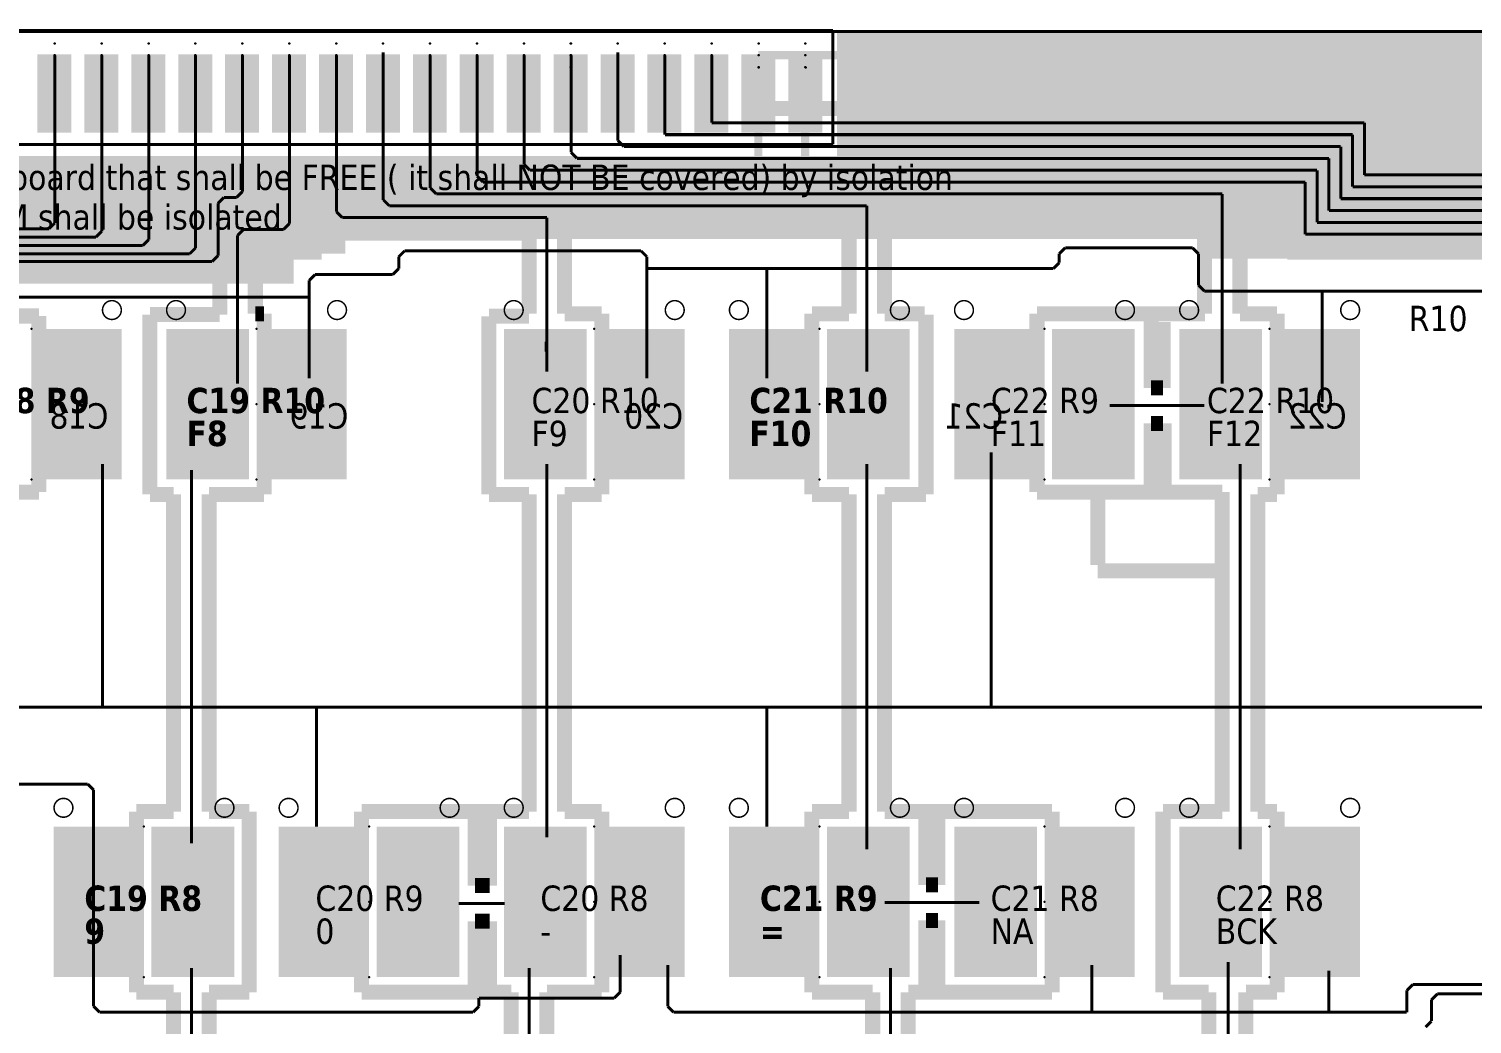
# Model space of a CAD drawing. Header units: millimetres. Extents: x -639 to -183, y -69 to 102.
# Drawn here: x -457.7 to -335.9, y 18.2 to 102.2 of the extents above; entities that cross this region are included whole.
import ezdxf

# ---------------------------------------------------------------- set-up
doc = ezdxf.new("R2010")
doc.units = ezdxf.units.MM
for name, color, linetype in [('Extended M - PCB border', 7, 'CONTINUOUS'), ('FSSK - PCB bottom routes', 7, 'CONTINUOUS'), ('FSSK - PCB key references', 7, 'CONTINUOUS'), ('FSSK - PCB top ground', 7, 'CONTINUOUS'), ('FSSK - PCB top routes', 7, 'CONTINUOUS'), ('FSSK bottom columns References', 7, 'CONTINUOUS'), ('PADs instructions', 7, 'CONTINUOUS'), ('PADs top', 7, 'CONTINUOUS')]:
    doc.layers.add(name, color=color, linetype=linetype)
doc.styles.add('Tahoma', font='txt')
doc.styles.add('Tahoma_Bold', font='txt')

msp = doc.modelspace()

# ---------------------------------------------------------------- linework, layer by layer
at = {"layer": 'Extended M - PCB border', "const_width": 0.254}
msp.add_lwpolyline([(-513, 102), (-304, 102)], dxfattribs=at)
at = {"layer": 'FSSK - PCB bottom routes', "color": 5}
for points, const_width in [([(-455.5199, 85.85), (-455.5199, 100)], 0.254), ([(-451.5599, 85.15), (-451.5599, 100)], 0.254), ([(-447.5999, 84.45), (-447.5999, 100)], 0.254), ([(-443.6399, 83.75), (-443.6399, 100)], 0.254), ([(-439.6799, 88.5), (-439.6799, 100)], 0.254), ([(-435.7199, 85.8), (-435.7199, 100)], 0.254), ([(-431.7599, 86.8), (-431.7599, 100)], 0.254), ([(-427.7999, 87.8), (-427.7999, 100.25)], 0.254), ([(-423.8399, 88.8), (-423.8399, 100)], 0.254), ([(-419.8799, 89.8), (-419.8799, 100)], 0.254), ([(-415.9199, 90.8), (-415.9199, 100)], 0.254), ([(-411.9599, 91.8), (-411.9599, 100)], 0.254), ([(-407.9999, 92.8), (-407.9999, 100.25)], 0.254), ([(-404.0399, 93.3), (-404.0399, 100)], 0.254), ([(-400.0799, 94.3), (-400.0799, 100)], 0.254), ([(-396.1199, 100.000522), (-392.1599, 100.000522)], 0.7), ([(-396.1199, 95.5), (-396.1199, 100.000522)], 0.7), ([(-392.1599, 95.4), (-392.1599, 100.000522)], 0.7), ([(-396.1199, 95.5), (-343.5, 95.5)], 1.27), ([(-343.5, 91.1), (-343.5, 95.5)], 1.27), ([(-400.0799, 94.3), (-345, 94.3)], 0.254), ([(-345, 89.9), (-345, 94.3)], 0.254), ([(-407.9999, 92.8), (-407.4999, 92.3)], 0.254), ([(-404.0399, 93.3), (-346, 93.3)], 0.254), ([(-346, 88.9), (-346, 93.3)], 0.254), ([(-411.9599, 91.8), (-411.4599, 91.3)], 0.254), ([(-411.4599, 91.3), (-348, 91.3)], 0.254), ([(-407.4999, 92.3), (-347, 92.3)], 0.254), ([(-348, 86.9), (-348, 91.3)], 0.254), ([(-347, 87.9), (-347, 92.3)], 0.254), ([(-343.5, 91.1), (-264.7, 91.1)], 1.27), ([(-415.9199, 90.8), (-415.4199, 90.3)], 0.254), ([(-415.4199, 90.3), (-349, 90.3)], 0.254), ([(-349, 85.9), (-349, 90.3)], 0.254), ([(-423.8399, 88.8), (-423.3399, 88.3)], 0.254), ([(-419.8799, 89.8), (-419.3799, 89.3)], 0.254), ([(-419.3799, 89.3), (-350, 89.3)], 0.254), ([(-350, 84.9), (-350, 89.3)], 0.254), ([(-346, 88.9), (-267.7, 88.9)], 0.254), ([(-345, 89.9), (-266.2, 89.9)], 0.254), ([(-441.75, 87.5), (-441.25, 88)], 0.254), ([(-441.25, 88), (-440.1799, 88)], 0.254), ([(-440.1799, 88), (-439.6799, 88.5)], 0.254), ([(-427.7999, 87.8), (-427.2999, 87.3)], 0.254), ([(-423.3399, 88.3), (-357, 88.3)], 0.254), ([(-357, 72.3), (-357, 88.3)], 0.254), ([(-355.5, 78.184621), (-355.5, 88)], 1.27), ([(-355.5, 88), (-351.5, 88)], 1.27), ([(-351.5, 83.4), (-351.5, 88)], 1.27), ([(-347, 87.9), (-269.2, 87.9)], 0.254), ([(-441.75, 83.1), (-441.75, 87.5)], 0.254), ([(-431.7599, 86.8), (-431.2599, 86.3)], 0.254), ([(-427.2999, 87.3), (-387, 87.3)], 0.254), ([(-387, 73.3), (-387, 87.3)], 0.254), ([(-385.5, 78.184621), (-385.5, 86.8)], 1.27), ([(-385.5, 86.8), (-358.5, 86.8)], 1.27), ([(-358.5, 78.184621), (-358.5, 86.8)], 1.27), ([(-348, 86.9), (-270.7, 86.9)], 0.254), ([(-504.85, 85.35), (-456.0199, 85.35)], 0.254), ([(-456.0199, 85.35), (-455.5199, 85.85)], 0.254), ([(-452.0599, 84.65), (-451.5599, 85.15)], 0.254), ([(-440.1, 84.8), (-439.6, 85.3)], 0.254), ([(-439.6, 85.3), (-436.2199, 85.3)], 0.254), ([(-436.2199, 85.3), (-435.7199, 85.8)], 0.254), ([(-433, 83.4), (-433, 85)], 1.27), ([(-433, 85), (-415.5, 85)], 1.27), ([(-431.2599, 86.3), (-414, 86.3)], 0.254), ([(-415.5, 78.184621), (-415.5, 85)], 1.27), ([(-414, 73.3), (-414, 86.3)], 0.254), ([(-412.5, 78.184621), (-412.5, 85.8)], 1.27), ([(-412.5, 85.8), (-388.5, 85.8)], 1.27), ([(-388.5, 78.184621), (-388.5, 85.8)], 1.27), ([(-349, 85.9), (-290.5, 85.9)], 0.254), ([(-504.15, 84.65), (-452.0599, 84.65)], 0.254), ([(-503.45, 83.95), (-448.0999, 83.95)], 0.254), ([(-448.0999, 83.95), (-447.5999, 84.45)], 0.254), ([(-440.1, 72.3), (-440.1, 84.8)], 0.254), ([(-350, 84.9), (-320.5, 84.9)], 0.254), ([(-499, 83.25), (-444.1399, 83.25)], 0.254), ([(-444.1399, 83.25), (-443.6399, 83.75)], 0.254), ([(-442.25, 82.6), (-441.75, 83.1)], 0.254), ([(-438.6, 78.184621), (-438.6, 83.4)], 1.27), ([(-438.6, 83.4), (-433, 83.4)], 1.27), ([(-351.5, 83.4), (-322, 83.4)], 1.27), ([(-472.5, 82.6), (-442.25, 82.6)], 0.254), ([(-471, 81.4), (-441.6, 81.4)], 1.27), ([(-441.6, 78.12), (-441.6, 81.4)], 1.27), ([(-471, 78), (-456.865, 78)], 1.27), ([(-456.865, 63.144621), (-456.865, 78)], 1.27), ([(-447.5, 62.944621), (-447.5, 78.12)], 1.27), ([(-447.5, 78.12), (-441.6, 78.12)], 1.27), ([(-438.6, 78.184621), (-437.865, 78.184621)], 1.27), ([(-437.865, 62.944621), (-437.865, 78.184621)], 1.27), ([(-418.89, 62.944621), (-418.89, 77.984621)], 1.27), ([(-418.89, 77.984621), (-415.5, 77.984621)], 1.27), ([(-412.5, 78.184621), (-409.365, 78.184621)], 1.27), ([(-409.365, 62.944621), (-409.365, 78.184621)], 1.27), ([(-391.635, 62.944621), (-391.635, 78.184621)], 1.27), ([(-391.635, 78.184621), (-388.5, 78.184621)], 1.27), ([(-385.5, 78.184621), (-382.11, 78.184621)], 1.27), ([(-382, 62.944621), (-382, 78.12)], 1.27), ([(-372.635, 78.184621), (-363, 78.184621)], 1.27), ([(-372.635, 78.184621), (-358.5, 78.184621)], 1.27), ([(-372.635, 63.144621), (-372.635, 78.184621)], 1.27), ([(-363, 71.93538), (-363, 78.12)], 1.27), ([(-362, 71.93538), (-362, 77.5)], 1.27), ([(-361.89, 78.184621), (-358.452831, 78.184621)], 1.27), ([(-355.5, 78.184621), (-352.365, 78.184621)], 1.27), ([(-352.365, 62.944621), (-352.365, 78.184621)], 1.27), ([(-414.062506, 75), (-414.062506, 75.846532)], 0.254), ([(-363, 71.93538), (-362, 71.93538)], 1.27), ([(-366.5, 70.43538), (-358.5, 70.43538)], 0.254), ([(-363, 68.93538), (-362, 68.93538)], 1.27), ([(-363, 63.144621), (-363, 68.93538)], 1.27), ([(-361.89, 63.144621), (-361.89, 68.93538)], 1.27), ([(-444, 33.5), (-444, 65)], 0.254), ([(-414, 34), (-414, 65.5)], 0.254), ([(-387, 33), (-387, 65.5)], 0.254), ([(-355.5, 33), (-355.5, 65.5)], 0.254), ([(-469.5, 63.144621), (-456.865, 63.144621)], 1.27), ([(-447.5, 62.944621), (-445.500001, 62.944621)], 1.27), ([(-447.33, 62.944621), (-445.5, 62.944621)], 1.27), ([(-445.5, 36.184621), (-445.5, 62.944621)], 1.27), ([(-442.5, 62.944621), (-437.865, 62.944621)], 1.27), ([(-442.5, 36.184621), (-442.5, 62.944621)], 1.27), ([(-418.89, 62.944621), (-415.5, 62.944621)], 1.27), ([(-415.5, 36.184621), (-415.5, 62.944621)], 1.27), ([(-412.5, 62.944621), (-409.365, 62.944621)], 1.27), ([(-412.5, 36.184621), (-412.5, 62.944621)], 1.27), ([(-391.635, 62.944621), (-388.5, 62.944621)], 1.27), ([(-388.5, 36.184621), (-388.5, 62.944621)], 1.27), ([(-385.5, 36.184621), (-385.5, 62.944621)], 1.27), ([(-385.5, 62.944621), (-382, 62.944621)], 1.27), ([(-372.635, 63.144621), (-357, 63.144621)], 1.27), ([(-367.5, 57), (-367.5, 63)], 1.27), ([(-357, 36.184621), (-357, 63.144621)], 1.27), ([(-354, 62.944621), (-352.365, 62.944621)], 1.27), ([(-354, 36.184621), (-354, 62.944621)], 1.27), ([(-367.5, 56.5), (-357, 56.5)], 1.27), ([(-448.635, 20.944621), (-448.635, 36.184621)], 1.27), ([(-448.635, 36.184621), (-445.5, 36.184621)], 1.27), ([(-442.5, 36.184621), (-439.11, 36.184621)], 1.27), ([(-439.11, 20.944621), (-439.11, 36.184621)], 1.27), ([(-429.635, 36.184621), (-415.5, 36.184621)], 1.27), ([(-429.635, 20.944621), (-429.635, 36.184621)], 1.27), ([(-420.05, 29.93538), (-420.05, 36.12)], 1.27), ([(-418.83, 29.93538), (-418.83, 36.12)], 1.27), ([(-412.5, 36.184621), (-409.365, 36.184621)], 1.27), ([(-409.365, 20.944621), (-409.365, 36.184621)], 1.27), ([(-391.635, 20.944621), (-391.635, 36.184621)], 1.27), ([(-391.635, 36.184621), (-388.5, 36.184621)], 1.27), ([(-385.5, 36.184621), (-371.365, 36.184621)], 1.27), ([(-382, 30), (-382, 36.184621)], 1.27), ([(-381, 30), (-381, 36.184621)], 1.27), ([(-371.365, 20.944621), (-371.365, 36.184621)], 1.27), ([(-362, 20.944621), (-362, 36.184621)], 1.27), ([(-362, 36.184621), (-357, 36.184621)], 1.27), ([(-354, 36.184621), (-352.365, 36.184621)], 1.27), ([(-352.365, 20.944621), (-352.365, 36.184621)], 1.27), ([(-420.05, 29.93538), (-418.83, 29.93538)], 1.27), ([(-382, 30), (-381, 30)], 1.27), ([(-421.44, 28.43538), (-417.56, 28.43538)], 0.254), ([(-385.5, 28.5), (-377.5, 28.5)], 0.254), ([(-420.05, 26.93538), (-418.83, 26.93538)], 1.27), ([(-420.05, 20.944621), (-420.05, 26.93538)], 1.27), ([(-418.83, 20.944621), (-418.83, 26.93538)], 1.27), ([(-382, 27), (-381, 27)], 1.27), ([(-382, 20.944621), (-382, 27)], 1.27), ([(-381, 20.944621), (-381, 27)], 1.27), ([(-356.5, 13.5), (-356.5, 23.5)], 0.254), ([(-444, 13), (-444, 23)], 0.254), ([(-415.5, 14), (-415.5, 23)], 0.254), ([(-385, 12), (-385, 23)], 0.254), ([(-448.635, 20.944621), (-445.5, 20.944621)], 1.27), ([(-445.5, 15.184621), (-445.5, 20.944621)], 1.27), ([(-442.5, 15.184621), (-442.5, 20.944621)], 1.27), ([(-442.5, 20.944621), (-439.11, 20.944621)], 1.27), ([(-429.635, 20.944621), (-417, 20.944621)], 1.27), ([(-417, 15.184621), (-417, 20.944621)], 1.27), ([(-414, 20.944621), (-409.365, 20.944621)], 1.27), ([(-414, 15.184621), (-414, 20.944621)], 1.27), ([(-391.635, 20.944621), (-386.5, 20.944621)], 1.27), ([(-386.5, 15.184621), (-386.5, 20.944621)], 1.27), ([(-383.5, 15.184621), (-383.5, 20.944621)], 1.27), ([(-383.5, 20.944621), (-371.365, 20.944621)], 1.27), ([(-362, 20.944621), (-358.135, 20.944621)], 1.27), ([(-358.135, -0.055379), (-358.135, 20.944621)], 1.27), ([(-355, 20.944621), (-352.365, 20.944621)], 1.27), ([(-355, 15.184621), (-355, 20.944621)], 1.27)]:
    msp.add_lwpolyline(points, dxfattribs=dict(at, const_width=const_width))
for p in [(-455.5199, 101.000522), (-455.5199, 101.000522), (-455.5199, 101.000522), (-455.5199, 100.000522), (-455.5199, 100.000522), (-455.5199, 100.000522), (-455.5199, 100.000522), (-455.5199, 100.000522), (-451.5599, 101.000522), (-451.5599, 101.000522), (-451.5599, 101.000522), (-451.5599, 100.000522), (-451.5599, 100.000522), (-451.5599, 100.000522), (-451.5599, 100.000522), (-451.5599, 100.000522), (-447.5999, 101.000522), (-447.5999, 101.000522), (-447.5999, 101.000522), (-447.5999, 100.000522), (-447.5999, 100.000522), (-447.5999, 100.000522), (-447.5999, 100.000522), (-447.5999, 100.000522), (-443.6399, 101.000522), (-443.6399, 101.000522), (-443.6399, 101.000522), (-443.6399, 100.000522), (-443.6399, 100.000522), (-443.6399, 100.000522), (-443.6399, 100.000522), (-443.6399, 100.000522), (-439.6799, 101.000522), (-439.6799, 101.000522), (-439.6799, 101.000522), (-439.6799, 100.000522), (-439.6799, 100.000522), (-439.6799, 100.000522), (-439.6799, 100.000522), (-439.6799, 100.000522), (-435.7199, 101.000522), (-435.7199, 101.000522), (-435.7199, 101.000522), (-435.7199, 100.000522), (-435.7199, 100.000522), (-435.7199, 100.000522), (-435.7199, 100.000522), (-435.7199, 100.000522), (-431.7599, 101.000522), (-431.7599, 101.000522), (-431.7599, 101.000522), (-431.7599, 100.000522), (-431.7599, 100.000522), (-431.7599, 100.000522), (-431.7599, 100.000522), (-431.7599, 100.000522), (-427.7999, 101.000522), (-427.7999, 101.000522), (-427.7999, 101.000522), (-427.7999, 100.000522), (-427.7999, 100.000522), (-427.7999, 100.000522), (-427.7999, 100.000522), (-427.7999, 100.000522), (-423.8399, 101.000522), (-423.8399, 101.000522), (-423.8399, 101.000522), (-423.8399, 100.000522), (-423.8399, 100.000522), (-423.8399, 100.000522), (-423.8399, 100.000522), (-423.8399, 100.000522), (-419.8799, 101.000522), (-419.8799, 101.000522), (-419.8799, 101.000522), (-419.8799, 100.000522), (-419.8799, 100.000522), (-419.8799, 100.000522), (-419.8799, 100.000522), (-419.8799, 100.000522), (-415.9199, 101.000522), (-415.9199, 101.000522), (-415.9199, 101.000522), (-415.9199, 100.000522), (-415.9199, 100.000522), (-415.9199, 100.000522), (-415.9199, 100.000522), (-415.9199, 100.000522), (-411.9599, 101.000522), (-411.9599, 101.000522), (-411.9599, 101.000522), (-411.9599, 100.000522), (-411.9599, 100.000522), (-411.9599, 100.000522), (-411.9599, 100.000522), (-411.9599, 100.000522), (-407.9999, 101.000522), (-407.9999, 101.000522), (-407.9999, 101.000522), (-407.9999, 100.000522), (-407.9999, 100.000522), (-407.9999, 100.000522), (-407.9999, 100.000522), (-407.9999, 100.000522), (-404.0399, 101.000522), (-404.0399, 101.000522), (-404.0399, 101.000522), (-404.0399, 100.000522), (-404.0399, 100.000522), (-404.0399, 100.000522), (-404.0399, 100.000522), (-404.0399, 100.000522), (-400.0799, 101.000522), (-400.0799, 101.000522), (-400.0799, 101.000522), (-400.0799, 100.000522), (-400.0799, 100.000522), (-400.0799, 100.000522), (-400.0799, 100.000522), (-400.0799, 100.000522), (-396.1199, 101.000522), (-396.1199, 101.000522), (-396.1199, 101.000522), (-396.1199, 100.000522), (-396.1199, 100.000522), (-396.1199, 100.000522), (-396.1199, 100.000522), (-396.1199, 100.000522), (-392.1599, 101.000522), (-392.1599, 101.000522), (-392.1599, 101.000522), (-392.1599, 100.000522), (-392.1599, 100.000522), (-392.1599, 100.000522), (-392.1599, 100.000522), (-392.1599, 100.000522), (-455.5199, 99.000522), (-455.5199, 99.000522), (-455.511877, 98.954957), (-455.511877, 98.954957), (-455.511877, 98.954957), (-451.5599, 99.000522), (-451.5599, 99.000522), (-451.551877, 98.954957), (-451.551877, 98.954957), (-451.551877, 98.954957), (-447.5999, 99.000522), (-447.5999, 99.000522), (-447.591877, 98.954957), (-447.591877, 98.954957), (-447.591877, 98.954957), (-443.6399, 99.000522), (-443.6399, 99.000522), (-443.631877, 98.954957), (-443.631877, 98.954957), (-443.631877, 98.954957), (-439.6799, 99.000522), (-439.6799, 99.000522), (-439.671877, 98.954957), (-439.671877, 98.954957), (-439.671877, 98.954957), (-435.7199, 99.000522), (-435.7199, 99.000522), (-435.711877, 98.954957), (-435.711877, 98.954957), (-435.711877, 98.954957), (-431.7599, 99.000522), (-431.7599, 99.000522), (-431.751877, 98.954957), (-431.751877, 98.954957), (-431.751877, 98.954957), (-427.7999, 99.000522), (-427.7999, 99.000522), (-427.791877, 98.954957), (-427.791877, 98.954957), (-427.791877, 98.954957), (-423.8399, 99.000522), (-423.8399, 99.000522), (-423.831877, 98.954957), (-423.831877, 98.954957), (-423.831877, 98.954957), (-419.8799, 99.000522), (-419.8799, 99.000522), (-419.871877, 98.954957), (-419.871877, 98.954957), (-419.871877, 98.954957), (-415.9199, 99.000522), (-415.9199, 99.000522), (-415.911877, 98.954957), (-415.911877, 98.954957), (-415.911877, 98.954957), (-411.9599, 99.000522), (-411.9599, 99.000522), (-411.951877, 98.954957), (-411.951877, 98.954957), (-411.951877, 98.954957), (-407.9999, 99.000522), (-407.9999, 99.000522), (-407.991877, 98.954957), (-407.991877, 98.954957), (-407.991877, 98.954957), (-404.0399, 99.000522), (-404.0399, 99.000522), (-404.031877, 98.954957), (-404.031877, 98.954957), (-404.031877, 98.954957), (-400.0799, 99.000522), (-400.0799, 99.000522), (-400.071877, 98.954957), (-400.071877, 98.954957), (-400.071877, 98.954957), (-396.1199, 99.000522), (-396.1199, 99.000522), (-396.111877, 98.954957), (-396.111877, 98.954957), (-396.111877, 98.954957), (-392.1599, 99.000522), (-392.1599, 99.000522), (-392.151877, 98.954957), (-392.151877, 98.954957), (-392.151877, 98.954957)]:
    msp.add_point(p, dxfattribs=at)
for points in [[(-446.12, 64.214621), (-439.135, 64.214621), (-446.12, 76.914621), (-439.135, 76.914621)], [(-417.62, 64.214621), (-410.635, 64.214621), (-417.62, 76.914621), (-410.635, 76.914621)], [(-390.365, 64.214621), (-383.38, 64.214621), (-390.365, 76.914621), (-383.38, 76.914621)], [(-371.365, 64.214621), (-364.38, 64.214621), (-371.365, 76.914621), (-364.38, 76.914621)], [(-360.62, 64.214621), (-353.635, 64.214621), (-360.62, 76.914621), (-353.635, 76.914621)], [(-447.365, 22.214621), (-440.38, 22.214621), (-447.365, 34.914621), (-440.38, 34.914621)], [(-428.365, 22.214621), (-421.38, 22.214621), (-428.365, 34.914621), (-421.38, 34.914621)], [(-417.62, 22.214621), (-410.635, 22.214621), (-417.62, 34.914621), (-410.635, 34.914621)], [(-390.365, 22.214621), (-383.38, 22.214621), (-390.365, 34.914621), (-383.38, 34.914621)], [(-379.62, 22.214621), (-372.635, 22.214621), (-379.62, 34.914621), (-372.635, 34.914621)], [(-360.62, 22.214621), (-353.635, 22.214621), (-360.62, 34.914621), (-353.635, 34.914621)]]:
    msp.add_solid(points, dxfattribs=at)
at = {"layer": 'FSSK - PCB top ground', "color": 250, "const_width": 0.7}
for points in [[(-396.149899, 88.992279), (-396.149899, 100.000522)], [(-396.149899, 100.000522), (-387.110856, 100.000522)], [(-392.189899, 88.935395), (-392.189899, 100.000522)]]:
    msp.add_lwpolyline(points, dxfattribs=at)
at = {"layer": 'FSSK - PCB top ground', "color": 250}
for points in [[(-389.5, 91.5), (-304, 91.5), (-389.5, 102), (-304, 102)], [(-468.5, 84.5), (-296, 84.5), (-468.5, 91.5), (-296, 91.5)], [(-358.3756, 82.826409), (-289, 82.826409), (-358.3756, 88.969956), (-289, 88.969956)], [(-588.7, 83.383294), (-588.7, 86.3), (-431, 83.25), (-431, 86.25)], [(-501.824274, 80.721676), (-435.363325, 80.721676), (-501.824274, 83.850334), (-435.363325, 83.850334)]]:
    msp.add_solid(points, dxfattribs=at)
at = {"layer": 'FSSK - PCB top routes', "color": 252, "const_width": 0.254}
for points in [[(-426.5, 83), (-426, 83.5)], [(-426.5, 82), (-426.5, 83)], [(-426, 83.5), (-406.055, 83.5)], [(-406.055, 83.5), (-405.555, 83)], [(-405.555, 72.73462), (-405.555, 83)], [(-370.75, 83.25), (-370.25, 83.75)], [(-370.75, 82.5), (-370.75, 83.25)], [(-370.25, 83.75), (-359.5, 83.75)], [(-359.5, 83.75), (-359, 83.25)], [(-359, 83.25), (-359, 80.6)], [(-434.055, 81), (-433.555, 81.5)], [(-433.555, 81.5), (-427, 81.5)], [(-427, 81.5), (-426.5, 82)], [(-405.555, 82), (-371.25, 82)], [(-395.445, 72.73462), (-395.445, 82)], [(-371.25, 82), (-370.75, 82.5)], [(-434.055, 72.73462), (-434.055, 81)], [(-359, 80.6), (-358.5, 80.1)], [(-480.445, 79.6), (-434.055, 79.6)], [(-358.5, 80.1), (-284.5, 80.1)], [(-348.555, 70.73462), (-348.555, 80.1)]]:
    msp.add_lwpolyline(points, dxfattribs=at)
at = {"layer": 'FSSK - PCB top routes', "color": 40, "const_width": 0.127}
for points in [[(-449.911739, 78.502124, 0.0984914), (-449.972159, 78.805879, 0.0984914), (-450.144223, 79.06339, 0.0984914), (-450.401734, 79.235454, 0.0984914), (-450.705489, 79.295874, 0.0984914), (-451.009244, 79.235454, 0.0984914), (-451.266755, 79.06339, 0.0984914), (-451.438818, 78.805879, 0.0984914), (-451.499239, 78.502124, 0.0984914), (-451.438818, 78.198369, 0.0984914), (-451.266755, 77.940858, 0.0984914), (-451.009244, 77.768795, 0.0984914), (-450.705489, 77.708374, 0.0984914), (-450.401734, 77.768795, 0.0984914), (-450.144223, 77.940858, 0.0984914), (-449.972159, 78.198369, 0.0984914)], [(-378.00076, 78.502124, 0.0984914), (-378.061181, 78.805879, 0.0984914), (-378.233244, 79.06339, 0.0984914), (-378.490755, 79.235454, 0.0984914), (-378.79451, 79.295874, 0.0984914), (-379.098265, 79.235454, 0.0984914), (-379.355776, 79.06339, 0.0984914), (-379.52784, 78.805879, 0.0984914), (-379.58826, 78.502124, 0.0984914), (-379.52784, 78.198369, 0.0984914), (-379.355776, 77.940858, 0.0984914), (-379.098265, 77.768795, 0.0984914), (-378.79451, 77.708374, 0.0984914), (-378.490755, 77.768795, 0.0984914), (-378.233244, 77.940858, 0.0984914), (-378.061181, 78.198369, 0.0984914)], [(-364.41176, 78.502124, 0.0984914), (-364.472181, 78.805879, 0.0984914), (-364.644244, 79.06339, 0.0984914), (-364.901755, 79.235454, 0.0984914), (-365.20551, 79.295874, 0.0984914), (-365.509265, 79.235454, 0.0984914), (-365.766776, 79.06339, 0.0984914), (-365.93884, 78.805879, 0.0984914), (-365.99926, 78.502124, 0.0984914), (-365.93884, 78.198369, 0.0984914), (-365.766776, 77.940858, 0.0984914), (-365.509265, 77.768795, 0.0984914), (-365.20551, 77.708374, 0.0984914), (-364.901755, 77.768795, 0.0984914), (-364.644244, 77.940858, 0.0984914), (-364.472181, 78.198369, 0.0984914)], [(-435.000761, 36.502124, 0.0984914), (-435.061182, 36.805879, 0.0984914), (-435.233245, 37.06339, 0.0984914), (-435.490756, 37.235453, 0.0984914), (-435.794511, 37.295874, 0.0984914), (-436.098266, 37.235453, 0.0984914), (-436.355777, 37.06339, 0.0984914), (-436.527841, 36.805879, 0.0984914), (-436.588261, 36.502124, 0.0984914), (-436.527841, 36.198369, 0.0984914), (-436.355777, 35.940858, 0.0984914), (-436.098266, 35.768795, 0.0984914), (-435.794511, 35.708374, 0.0984914), (-435.490756, 35.768795, 0.0984914), (-435.233245, 35.940858, 0.0984914), (-435.061182, 36.198369, 0.0984914)], [(-421.411761, 36.502124, 0.0984914), (-421.472182, 36.805879, 0.0984914), (-421.644245, 37.06339, 0.0984914), (-421.901756, 37.235453, 0.0984914), (-422.205511, 37.295874, 0.0984914), (-422.509266, 37.235453, 0.0984914), (-422.766777, 37.06339, 0.0984914), (-422.938841, 36.805879, 0.0984914), (-422.999261, 36.502124, 0.0984914), (-422.938841, 36.198369, 0.0984914), (-422.766777, 35.940858, 0.0984914), (-422.509266, 35.768795, 0.0984914), (-422.205511, 35.708374, 0.0984914), (-421.901756, 35.768795, 0.0984914), (-421.644245, 35.940858, 0.0984914), (-421.472182, 36.198369, 0.0984914)], [(-397.000761, 36.502124, 0.0984914), (-397.061182, 36.805879, 0.0984914), (-397.233245, 37.06339, 0.0984914), (-397.490756, 37.235453, 0.0984914), (-397.794511, 37.295874, 0.0984914), (-398.098266, 37.235453, 0.0984914), (-398.355777, 37.06339, 0.0984914), (-398.527841, 36.805879, 0.0984914), (-398.588261, 36.502124, 0.0984914), (-398.527841, 36.198369, 0.0984914), (-398.355777, 35.940858, 0.0984914), (-398.098266, 35.768795, 0.0984914), (-397.794511, 35.708374, 0.0984914), (-397.490756, 35.768795, 0.0984914), (-397.233245, 35.940858, 0.0984914), (-397.061182, 36.198369, 0.0984914)], [(-383.411761, 36.502124, 0.0984914), (-383.472182, 36.805879, 0.0984914), (-383.644245, 37.06339, 0.0984914), (-383.901756, 37.235453, 0.0984914), (-384.205511, 37.295874, 0.0984914), (-384.509266, 37.235453, 0.0984914), (-384.766777, 37.06339, 0.0984914), (-384.938841, 36.805879, 0.0984914), (-384.999261, 36.502124, 0.0984914), (-384.938841, 36.198369, 0.0984914), (-384.766777, 35.940858, 0.0984914), (-384.509266, 35.768795, 0.0984914), (-384.205511, 35.708374, 0.0984914), (-383.901756, 35.768795, 0.0984914), (-383.644245, 35.940858, 0.0984914), (-383.472182, 36.198369, 0.0984914)]]:
    msp.add_lwpolyline(points, format="xyb", close=True, dxfattribs=at)
at = {"layer": 'FSSK - PCB top routes', "color": 252, "const_width": 0.127}
for points in [[(-444.500739, 78.502124, 0.0984914), (-444.561159, 78.805879, 0.0984914), (-444.733223, 79.06339, 0.0984914), (-444.990734, 79.235454, 0.0984914), (-445.294489, 79.295874, 0.0984914), (-445.598244, 79.235454, 0.0984914), (-445.855755, 79.06339, 0.0984914), (-446.027818, 78.805879, 0.0984914), (-446.088239, 78.502124, 0.0984914), (-446.027818, 78.198369, 0.0984914), (-445.855755, 77.940858, 0.0984914), (-445.598244, 77.768795, 0.0984914), (-445.294489, 77.708374, 0.0984914), (-444.990734, 77.768795, 0.0984914), (-444.733223, 77.940858, 0.0984914), (-444.561159, 78.198369, 0.0984914)], [(-430.911739, 78.502124, 0.0984914), (-430.972159, 78.805879, 0.0984914), (-431.144223, 79.06339, 0.0984914), (-431.401734, 79.235454, 0.0984914), (-431.705489, 79.295874, 0.0984914), (-432.009244, 79.235454, 0.0984914), (-432.266755, 79.06339, 0.0984914), (-432.438818, 78.805879, 0.0984914), (-432.499239, 78.502124, 0.0984914), (-432.438818, 78.198369, 0.0984914), (-432.266755, 77.940858, 0.0984914), (-432.009244, 77.768795, 0.0984914), (-431.705489, 77.708374, 0.0984914), (-431.401734, 77.768795, 0.0984914), (-431.144223, 77.940858, 0.0984914), (-430.972159, 78.198369, 0.0984914)], [(-416.000739, 78.502124, 0.0984914), (-416.061159, 78.805879, 0.0984914), (-416.233223, 79.06339, 0.0984914), (-416.490734, 79.235454, 0.0984914), (-416.794489, 79.295874, 0.0984914), (-417.098244, 79.235454, 0.0984914), (-417.355755, 79.06339, 0.0984914), (-417.527818, 78.805879, 0.0984914), (-417.588239, 78.502124, 0.0984914), (-417.527818, 78.198369, 0.0984914), (-417.355755, 77.940858, 0.0984914), (-417.098244, 77.768795, 0.0984914), (-416.794489, 77.708374, 0.0984914), (-416.490734, 77.768795, 0.0984914), (-416.233223, 77.940858, 0.0984914), (-416.061159, 78.198369, 0.0984914)], [(-402.411739, 78.502124, 0.0984914), (-402.472159, 78.805879, 0.0984914), (-402.644223, 79.06339, 0.0984914), (-402.901734, 79.235454, 0.0984914), (-403.205489, 79.295874, 0.0984914), (-403.509244, 79.235454, 0.0984914), (-403.766755, 79.06339, 0.0984914), (-403.938818, 78.805879, 0.0984914), (-403.999239, 78.502124, 0.0984914), (-403.938818, 78.198369, 0.0984914), (-403.766755, 77.940858, 0.0984914), (-403.509244, 77.768795, 0.0984914), (-403.205489, 77.708374, 0.0984914), (-402.901734, 77.768795, 0.0984914), (-402.644223, 77.940858, 0.0984914), (-402.472159, 78.198369, 0.0984914)], [(-397.000761, 78.502124, 0.0984914), (-397.061182, 78.805879, 0.0984914), (-397.233245, 79.06339, 0.0984914), (-397.490756, 79.235454, 0.0984914), (-397.794511, 79.295874, 0.0984914), (-398.098266, 79.235454, 0.0984914), (-398.355777, 79.06339, 0.0984914), (-398.527841, 78.805879, 0.0984914), (-398.588261, 78.502124, 0.0984914), (-398.527841, 78.198369, 0.0984914), (-398.355777, 77.940858, 0.0984914), (-398.098266, 77.768795, 0.0984914), (-397.794511, 77.708374, 0.0984914), (-397.490756, 77.768795, 0.0984914), (-397.233245, 77.940858, 0.0984914), (-397.061182, 78.198369, 0.0984914)], [(-383.411761, 78.502124, 0.0984914), (-383.472182, 78.805879, 0.0984914), (-383.644245, 79.06339, 0.0984914), (-383.901756, 79.235454, 0.0984914), (-384.205511, 79.295874, 0.0984914), (-384.509266, 79.235454, 0.0984914), (-384.766777, 79.06339, 0.0984914), (-384.938841, 78.805879, 0.0984914), (-384.999261, 78.502124, 0.0984914), (-384.938841, 78.198369, 0.0984914), (-384.766777, 77.940858, 0.0984914), (-384.509266, 77.768795, 0.0984914), (-384.205511, 77.708374, 0.0984914), (-383.901756, 77.768795, 0.0984914), (-383.644245, 77.940858, 0.0984914), (-383.472182, 78.198369, 0.0984914)], [(-359.000739, 78.502124, 0.0984914), (-359.061159, 78.805879, 0.0984914), (-359.233223, 79.06339, 0.0984914), (-359.490734, 79.235454, 0.0984914), (-359.794489, 79.295874, 0.0984914), (-360.098244, 79.235454, 0.0984914), (-360.355755, 79.06339, 0.0984914), (-360.527818, 78.805879, 0.0984914), (-360.588239, 78.502124, 0.0984914), (-360.527818, 78.198369, 0.0984914), (-360.355755, 77.940858, 0.0984914), (-360.098244, 77.768795, 0.0984914), (-359.794489, 77.708374, 0.0984914), (-359.490734, 77.768795, 0.0984914), (-359.233223, 77.940858, 0.0984914), (-359.061159, 78.198369, 0.0984914)], [(-345.411739, 78.502124, 0.0984914), (-345.472159, 78.805879, 0.0984914), (-345.644223, 79.06339, 0.0984914), (-345.901734, 79.235454, 0.0984914), (-346.205489, 79.295874, 0.0984914), (-346.509244, 79.235454, 0.0984914), (-346.766755, 79.06339, 0.0984914), (-346.938818, 78.805879, 0.0984914), (-346.999239, 78.502124, 0.0984914), (-346.938818, 78.198369, 0.0984914), (-346.766755, 77.940858, 0.0984914), (-346.509244, 77.768795, 0.0984914), (-346.205489, 77.708374, 0.0984914), (-345.901734, 77.768795, 0.0984914), (-345.644223, 77.940858, 0.0984914), (-345.472159, 78.198369, 0.0984914)]]:
    msp.add_lwpolyline(points, format="xyb", close=True, dxfattribs=at)
at = {"layer": 'FSSK - PCB top routes', "color": 40, "const_width": 0.254}
for points in [[(-376.499999, 45), (-376.499999, 66.5)], [(-451.5, 45), (-451.5, 65.5)], [(-631.7, 45), (-284.409479, 45)], [(-433.445, 34.91462), (-433.445, 45)], [(-395.445, 34.91462), (-395.445, 45)]]:
    msp.add_lwpolyline(points, dxfattribs=at)
at = {"layer": 'FSSK - PCB top routes', "color": 12, "const_width": 0.254}
for points in [[(-481.054999, 38.5), (-452.75, 38.5)], [(-452.75, 38.5), (-452.25, 38)], [(-452.25, 19.75), (-452.25, 38)], [(-407.803598, 20.94462), (-407.803598, 24.079602)], [(-403.8, 19.75), (-403.8, 23.25)], [(-367.999999, 19.25), (-367.999999, 23.25)], [(-348, 19.25), (-348, 22.75)], [(-408.303598, 20.44462), (-407.803598, 20.94462)], [(-341.421655, 21.093215), (-340.921655, 21.593215)], [(-341.421655, 19.25), (-341.421655, 21.093215)], [(-340.921655, 21.593215), (-327.479276, 21.593215)], [(-452.25, 19.75), (-451.75, 19.25)], [(-420.228498, 19.25), (-419.728498, 19.75)], [(-419.728498, 19.75), (-419.728498, 20.44462)], [(-419.728498, 20.44462), (-408.303598, 20.44462)], [(-403.8, 19.75), (-403.3, 19.25)], [(-451.75, 19.25), (-420.228498, 19.25)], [(-403.3, 19.25), (-341.421655, 19.25)]]:
    msp.add_lwpolyline(points, dxfattribs=at)
at = {"layer": 'FSSK - PCB top routes', "color": 12, "const_width": 0.127}
for points in [[(-454.000761, 36.502124, 0.0984914), (-454.061182, 36.805879, 0.0984914), (-454.233245, 37.06339, 0.0984914), (-454.490756, 37.235453, 0.0984914), (-454.794511, 37.295874, 0.0984914), (-455.098266, 37.235453, 0.0984914), (-455.355777, 37.06339, 0.0984914), (-455.527841, 36.805879, 0.0984914), (-455.588261, 36.502124, 0.0984914), (-455.527841, 36.198369, 0.0984914), (-455.355777, 35.940858, 0.0984914), (-455.098266, 35.768795, 0.0984914), (-454.794511, 35.708374, 0.0984914), (-454.490756, 35.768795, 0.0984914), (-454.233245, 35.940858, 0.0984914), (-454.061182, 36.198369, 0.0984914)], [(-440.411761, 36.502124, 0.0984914), (-440.472182, 36.805879, 0.0984914), (-440.644245, 37.06339, 0.0984914), (-440.901756, 37.235453, 0.0984914), (-441.205511, 37.295874, 0.0984914), (-441.509266, 37.235453, 0.0984914), (-441.766777, 37.06339, 0.0984914), (-441.938841, 36.805879, 0.0984914), (-441.999261, 36.502124, 0.0984914), (-441.938841, 36.198369, 0.0984914), (-441.766777, 35.940858, 0.0984914), (-441.509266, 35.768795, 0.0984914), (-441.205511, 35.708374, 0.0984914), (-440.901756, 35.768795, 0.0984914), (-440.644245, 35.940858, 0.0984914), (-440.472182, 36.198369, 0.0984914)], [(-416.000739, 36.502124, 0.0984914), (-416.06116, 36.805879, 0.0984914), (-416.233223, 37.06339, 0.0984914), (-416.490734, 37.235453, 0.0984914), (-416.794489, 37.295874, 0.0984914), (-417.098244, 37.235453, 0.0984914), (-417.355755, 37.06339, 0.0984914), (-417.527818, 36.805879, 0.0984914), (-417.588239, 36.502124, 0.0984914), (-417.527818, 36.198369, 0.0984914), (-417.355755, 35.940858, 0.0984914), (-417.098244, 35.768795, 0.0984914), (-416.794489, 35.708374, 0.0984914), (-416.490734, 35.768795, 0.0984914), (-416.233223, 35.940858, 0.0984914), (-416.06116, 36.198369, 0.0984914)], [(-402.411739, 36.502124, 0.0984914), (-402.47216, 36.805879, 0.0984914), (-402.644223, 37.06339, 0.0984914), (-402.901734, 37.235453, 0.0984914), (-403.205489, 37.295874, 0.0984914), (-403.509244, 37.235453, 0.0984914), (-403.766755, 37.06339, 0.0984914), (-403.938818, 36.805879, 0.0984914), (-403.999239, 36.502124, 0.0984914), (-403.938818, 36.198369, 0.0984914), (-403.766755, 35.940858, 0.0984914), (-403.509244, 35.768795, 0.0984914), (-403.205489, 35.708374, 0.0984914), (-402.901734, 35.768795, 0.0984914), (-402.644223, 35.940858, 0.0984914), (-402.47216, 36.198369, 0.0984914)], [(-378.000738, 36.502124, 0.0984914), (-378.061158, 36.805879, 0.0984914), (-378.233222, 37.06339, 0.0984914), (-378.490733, 37.235453, 0.0984914), (-378.794488, 37.295874, 0.0984914), (-379.098243, 37.235453, 0.0984914), (-379.355754, 37.06339, 0.0984914), (-379.527817, 36.805879, 0.0984914), (-379.588238, 36.502124, 0.0984914), (-379.527817, 36.198369, 0.0984914), (-379.355754, 35.940858, 0.0984914), (-379.098243, 35.768795, 0.0984914), (-378.794488, 35.708374, 0.0984914), (-378.490733, 35.768795, 0.0984914), (-378.233222, 35.940858, 0.0984914), (-378.061158, 36.198369, 0.0984914)], [(-364.411738, 36.502124, 0.0984914), (-364.472158, 36.805879, 0.0984914), (-364.644222, 37.06339, 0.0984914), (-364.901733, 37.235453, 0.0984914), (-365.205488, 37.295874, 0.0984914), (-365.509243, 37.235453, 0.0984914), (-365.766754, 37.06339, 0.0984914), (-365.938817, 36.805879, 0.0984914), (-365.999238, 36.502124, 0.0984914), (-365.938817, 36.198369, 0.0984914), (-365.766754, 35.940858, 0.0984914), (-365.509243, 35.768795, 0.0984914), (-365.205488, 35.708374, 0.0984914), (-364.901733, 35.768795, 0.0984914), (-364.644222, 35.940858, 0.0984914), (-364.472158, 36.198369, 0.0984914)], [(-359.000739, 36.502124, 0.0984914), (-359.06116, 36.805879, 0.0984914), (-359.233223, 37.06339, 0.0984914), (-359.490734, 37.235453, 0.0984914), (-359.794489, 37.295874, 0.0984914), (-360.098244, 37.235453, 0.0984914), (-360.355755, 37.06339, 0.0984914), (-360.527818, 36.805879, 0.0984914), (-360.588239, 36.502124, 0.0984914), (-360.527818, 36.198369, 0.0984914), (-360.355755, 35.940858, 0.0984914), (-360.098244, 35.768795, 0.0984914), (-359.794489, 35.708374, 0.0984914), (-359.490734, 35.768795, 0.0984914), (-359.233223, 35.940858, 0.0984914), (-359.06116, 36.198369, 0.0984914)], [(-345.411739, 36.502124, 0.0984914), (-345.47216, 36.805879, 0.0984914), (-345.644223, 37.06339, 0.0984914), (-345.901734, 37.235453, 0.0984914), (-346.205489, 37.295874, 0.0984914), (-346.509244, 37.235453, 0.0984914), (-346.766755, 37.06339, 0.0984914), (-346.938818, 36.805879, 0.0984914), (-346.999239, 36.502124, 0.0984914), (-346.938818, 36.198369, 0.0984914), (-346.766755, 35.940858, 0.0984914), (-346.509244, 35.768795, 0.0984914), (-346.205489, 35.708374, 0.0984914), (-345.901734, 35.768795, 0.0984914), (-345.644223, 35.940858, 0.0984914), (-345.47216, 36.198369, 0.0984914)]]:
    msp.add_lwpolyline(points, format="xyb", close=True, dxfattribs=at)
at = {"layer": 'FSSK - PCB top routes', "color": 212, "const_width": 0.254}
for points in [[(-339.345839, 20.30229), (-338.845839, 20.80229)], [(-338.845839, 20.80229), (-329.445, 20.80229)], [(-339.345839, 20.30229), (-339.345839, 18.5)], [(-339.845839, 18), (-339.345839, 18.5)]]:
    msp.add_lwpolyline(points, dxfattribs=at)
at = {"layer": 'FSSK - PCB top routes', "color": 1}
for p in [(-455.549899, 101.000522), (-455.549899, 101.000522), (-455.549899, 101.000522), (-455.549899, 100.000522), (-455.549899, 100.000522), (-455.549899, 100.000522), (-455.549899, 100.000522), (-455.549899, 100.000522), (-451.589899, 101.000522), (-451.589899, 101.000522), (-451.589899, 101.000522), (-451.589899, 100.000522), (-451.589899, 100.000522), (-451.589899, 100.000522), (-451.589899, 100.000522), (-451.589899, 100.000522), (-447.629899, 101.000522), (-447.629899, 101.000522), (-447.629899, 101.000522), (-447.629899, 100.000522), (-447.629899, 100.000522), (-447.629899, 100.000522), (-447.629899, 100.000522), (-447.629899, 100.000522), (-443.669899, 101.000522), (-443.669899, 101.000522), (-443.669899, 101.000522), (-443.669899, 100.000522), (-443.669899, 100.000522), (-443.669899, 100.000522), (-443.669899, 100.000522), (-443.669899, 100.000522), (-439.709899, 101.000522), (-439.709899, 101.000522), (-439.709899, 101.000522), (-439.709899, 100.000522), (-439.709899, 100.000522), (-439.709899, 100.000522), (-439.709899, 100.000522), (-439.709899, 100.000522), (-435.749899, 101.000522), (-435.749899, 101.000522), (-435.749899, 101.000522), (-435.749899, 100.000522), (-435.749899, 100.000522), (-435.749899, 100.000522), (-435.749899, 100.000522), (-435.749899, 100.000522), (-431.789899, 101.000522), (-431.789899, 101.000522), (-431.789899, 101.000522), (-431.789899, 100.000522), (-431.789899, 100.000522), (-431.789899, 100.000522), (-431.789899, 100.000522), (-431.789899, 100.000522), (-427.829899, 101.000522), (-427.829899, 101.000522), (-427.829899, 101.000522), (-427.829899, 100.000522), (-427.829899, 100.000522), (-427.829899, 100.000522), (-427.829899, 100.000522), (-427.829899, 100.000522), (-423.869899, 101.000522), (-423.869899, 101.000522), (-423.869899, 101.000522), (-423.869899, 100.000522), (-423.869899, 100.000522), (-423.869899, 100.000522), (-423.869899, 100.000522), (-423.869899, 100.000522), (-419.909899, 101.000522), (-419.909899, 101.000522), (-419.909899, 101.000522), (-419.909899, 100.000522), (-419.909899, 100.000522), (-419.909899, 100.000522), (-419.909899, 100.000522), (-419.909899, 100.000522), (-415.949899, 101.000522), (-415.949899, 101.000522), (-415.949899, 101.000522), (-415.949899, 100.000522), (-415.949899, 100.000522), (-415.949899, 100.000522), (-415.949899, 100.000522), (-415.949899, 100.000522), (-411.989899, 101.000522), (-411.989899, 101.000522), (-411.989899, 101.000522), (-411.989899, 100.000522), (-411.989899, 100.000522), (-411.989899, 100.000522), (-411.989899, 100.000522), (-411.989899, 100.000522), (-408.029899, 101.000522), (-408.029899, 101.000522), (-408.029899, 101.000522), (-408.029899, 100.000522), (-408.029899, 100.000522), (-408.029899, 100.000522), (-408.029899, 100.000522), (-408.029899, 100.000522), (-404.069899, 101.000522), (-404.069899, 101.000522), (-404.069899, 101.000522), (-404.069899, 100.000522), (-404.069899, 100.000522), (-404.069899, 100.000522), (-404.069899, 100.000522), (-404.069899, 100.000522), (-400.109899, 101.000522), (-400.109899, 101.000522), (-400.109899, 101.000522), (-400.109899, 100.000522), (-400.109899, 100.000522), (-400.109899, 100.000522), (-400.109899, 100.000522), (-400.109899, 100.000522), (-396.149899, 101.000522), (-396.149899, 101.000522), (-396.149899, 101.000522), (-396.149899, 100.000522), (-396.149899, 100.000522), (-396.149899, 100.000522), (-396.149899, 100.000522), (-396.149899, 100.000522), (-392.189899, 101.000522), (-392.189899, 101.000522), (-392.189899, 101.000522), (-392.189899, 100.000522), (-392.189899, 100.000522), (-392.189899, 100.000522), (-392.189899, 100.000522), (-392.189899, 100.000522), (-455.549899, 99.000522), (-455.549899, 99.000522), (-455.541877, 98.954957), (-455.541877, 98.954957), (-455.541877, 98.954957), (-451.589899, 99.000522), (-451.589899, 99.000522), (-451.581877, 98.954957), (-451.581877, 98.954957), (-451.581877, 98.954957), (-447.629899, 99.000522), (-447.629899, 99.000522), (-447.621877, 98.954957), (-447.621877, 98.954957), (-447.621877, 98.954957), (-443.669899, 99.000522), (-443.669899, 99.000522), (-443.661877, 98.954957), (-443.661877, 98.954957), (-443.661877, 98.954957), (-439.709899, 99.000522), (-439.709899, 99.000522), (-439.701877, 98.954957), (-439.701877, 98.954957), (-439.701877, 98.954957), (-435.749899, 99.000522), (-435.749899, 99.000522), (-435.741877, 98.954957), (-435.741877, 98.954957), (-435.741877, 98.954957), (-431.789899, 99.000522), (-431.789899, 99.000522), (-431.781877, 98.954957), (-431.781877, 98.954957), (-431.781877, 98.954957), (-427.829899, 99.000522), (-427.829899, 99.000522), (-427.821877, 98.954957), (-427.821877, 98.954957), (-427.821877, 98.954957), (-423.869899, 99.000522), (-423.869899, 99.000522), (-423.861877, 98.954957), (-423.861877, 98.954957), (-423.861877, 98.954957), (-419.909899, 99.000522), (-419.909899, 99.000522), (-419.901877, 98.954957), (-419.901877, 98.954957), (-419.901877, 98.954957), (-415.949899, 99.000522), (-415.949899, 99.000522), (-415.941877, 98.954957), (-415.941877, 98.954957), (-415.941877, 98.954957), (-411.989899, 99.000522), (-411.989899, 99.000522), (-411.981877, 98.954957), (-411.981877, 98.954957), (-411.981877, 98.954957), (-408.029899, 99.000522), (-408.029899, 99.000522), (-408.021877, 98.954957), (-408.021877, 98.954957), (-408.021877, 98.954957), (-404.069899, 99.000522), (-404.069899, 99.000522), (-404.061877, 98.954957), (-404.061877, 98.954957), (-404.061877, 98.954957), (-400.109899, 99.000522), (-400.109899, 99.000522), (-400.101877, 98.954957), (-400.101877, 98.954957), (-400.101877, 98.954957), (-396.149899, 99.000522), (-396.149899, 99.000522), (-396.141877, 98.954957), (-396.141877, 98.954957), (-396.141877, 98.954957), (-392.189899, 99.000522), (-392.189899, 99.000522), (-392.181877, 98.954957), (-392.181877, 98.954957), (-392.181877, 98.954957), (-438.5, 64.21462), (-410, 64.21462), (-391, 64.21462), (-353, 64.21462), (-410, 34.91462), (-353, 34.91462), (-448, 22.21462), (-429, 22.21462), (-391, 22.21462)]:
    msp.add_point(p, dxfattribs=at)
at = {"layer": 'FSSK - PCB top routes', "color": 40}
for p in [(-457.5, 76.91462), (-371.999999, 76.91462), (-457.5, 70.56462), (-371.999999, 70.56462), (-457.5, 64.21462), (-371.999999, 64.21462), (-429, 34.91462), (-391, 34.91462), (-429, 28.56462), (-391, 28.56462)]:
    msp.add_point(p, dxfattribs=at)
at = {"layer": 'FSSK - PCB top routes', "color": 252}
for p in [(-438.5, 76.91462), (-410, 76.91462), (-391, 76.91462), (-353, 76.91462), (-438.5, 70.56462), (-410, 70.56462), (-391, 70.56462), (-353, 70.56462)]:
    msp.add_point(p, dxfattribs=at)
at = {"layer": 'FSSK - PCB top routes', "color": 12}
for p in [(-448, 34.91462), (-371.999999, 34.91462), (-448, 28.56462), (-410, 28.56462), (-371.999999, 28.56462), (-353, 28.56462), (-410, 22.21462), (-371.999999, 22.21462), (-353, 22.21462)]:
    msp.add_point(p, dxfattribs=at)
at = {"layer": 'FSSK - PCB top routes', "color": 40}
for points in [[(-456.23, 64.21462), (-449.88, 64.21462), (-456.23, 76.91462), (-449.88, 76.91462)], [(-379.619999, 64.21462), (-373.269999, 64.21462), (-379.619999, 76.91462), (-373.269999, 76.91462)], [(-371.364999, 64.21462), (-364.379999, 64.21462), (-371.364999, 76.91462), (-364.379999, 76.91462)], [(-436.62, 22.21462), (-430.27, 22.21462), (-436.62, 34.91462), (-430.27, 34.91462)], [(-428.365, 22.21462), (-421.38, 22.21462), (-428.365, 34.91462), (-421.38, 34.91462)], [(-398.62, 22.21462), (-392.27, 22.21462), (-398.62, 34.91462), (-392.27, 34.91462)], [(-390.365, 22.21462), (-383.38, 22.21462), (-390.365, 34.91462), (-383.38, 34.91462)]]:
    msp.add_solid(points, dxfattribs=at)
at = {"layer": 'FSSK - PCB top routes', "color": 252}
for points in [[(-446.12, 64.21462), (-439.135, 64.21462), (-446.12, 76.91462), (-439.135, 76.91462)], [(-437.23, 64.21462), (-430.88, 64.21462), (-437.23, 76.91462), (-430.88, 76.91462)], [(-417.62, 64.21462), (-410.635, 64.21462), (-417.62, 76.91462), (-410.635, 76.91462)], [(-408.73, 64.21462), (-402.38, 64.21462), (-408.73, 76.91462), (-402.38, 76.91462)], [(-398.62, 64.21462), (-392.27, 64.21462), (-398.62, 76.91462), (-392.27, 76.91462)], [(-390.365, 64.21462), (-383.38, 64.21462), (-390.365, 76.91462), (-383.38, 76.91462)], [(-360.62, 64.21462), (-353.635, 64.21462), (-360.62, 76.91462), (-353.635, 76.91462)], [(-351.73, 64.21462), (-345.38, 64.21462), (-351.73, 76.91462), (-345.38, 76.91462)]]:
    msp.add_solid(points, dxfattribs=at)
at = {"layer": 'FSSK - PCB top routes', "color": 12}
for points in [[(-455.62, 22.21462), (-449.27, 22.21462), (-455.62, 34.91462), (-449.27, 34.91462)], [(-447.365, 22.21462), (-440.38, 22.21462), (-447.365, 34.91462), (-440.38, 34.91462)], [(-417.62, 22.21462), (-410.635, 22.21462), (-417.62, 34.91462), (-410.635, 34.91462)], [(-408.73, 22.21462), (-402.38, 22.21462), (-408.73, 34.91462), (-402.38, 34.91462)], [(-379.619999, 22.21462), (-372.634999, 22.21462), (-379.619999, 34.91462), (-372.634999, 34.91462)], [(-370.729999, 22.21462), (-364.379999, 22.21462), (-370.729999, 34.91462), (-364.379999, 34.91462)], [(-360.62, 22.21462), (-353.635, 22.21462), (-360.62, 34.91462), (-353.635, 34.91462)], [(-351.73, 22.21462), (-345.38, 22.21462), (-351.73, 34.91462), (-345.38, 34.91462)]]:
    msp.add_solid(points, dxfattribs=at)
at = {"layer": 'PADs instructions', "color": 1, "const_width": 0.254}
for points in [[(-508.906915, 102.099946), (-389.857059, 102.099946)], [(-389.857059, 102.099946), (-389.857059, 92.475342)], [(-508.906915, 92.475342), (-389.857059, 92.475342)]]:
    msp.add_lwpolyline(points, dxfattribs=at)
at = {"layer": 'PADs top', "color": 34}
for points in [[(-456.988222, 93.469357), (-454.121448, 93.469357), (-456.988222, 100.076075), (-454.121448, 100.076075)], [(-453.028222, 93.469357), (-450.161448, 93.469357), (-453.028222, 100.076075), (-450.161448, 100.076075)], [(-449.068222, 93.469357), (-446.201448, 93.469357), (-449.068222, 100.076075), (-446.201448, 100.076075)], [(-445.108222, 93.469357), (-442.241448, 93.469357), (-445.108222, 100.076075), (-442.241448, 100.076075)], [(-441.148222, 93.469357), (-438.281448, 93.469357), (-441.148222, 100.076075), (-438.281448, 100.076075)], [(-437.188222, 93.469357), (-434.321448, 93.469357), (-437.188222, 100.076075), (-434.321448, 100.076075)], [(-433.228222, 93.469357), (-430.361448, 93.469357), (-433.228222, 100.076075), (-430.361448, 100.076075)], [(-429.268222, 93.469357), (-426.401448, 93.469357), (-429.268222, 100.076075), (-426.401448, 100.076075)], [(-425.308222, 93.469357), (-422.441448, 93.469357), (-425.308222, 100.076075), (-422.441448, 100.076075)], [(-421.348222, 93.469357), (-418.481448, 93.469357), (-421.348222, 100.076075), (-418.481448, 100.076075)], [(-417.388222, 93.469357), (-414.521448, 93.469357), (-417.388222, 100.076075), (-414.521448, 100.076075)], [(-413.428222, 93.469357), (-410.561448, 93.469357), (-413.428222, 100.076075), (-410.561448, 100.076075)], [(-409.468222, 93.469357), (-406.601448, 93.469357), (-409.468222, 100.076075), (-406.601448, 100.076075)], [(-405.508222, 93.469357), (-402.641448, 93.469357), (-405.508222, 100.076075), (-402.641448, 100.076075)], [(-401.548222, 93.469357), (-398.681448, 93.469357), (-401.548222, 100.076075), (-398.681448, 100.076075)], [(-397.588222, 93.469357), (-394.721448, 93.469357), (-397.588222, 100.076075), (-394.721448, 100.076075)], [(-393.628222, 93.469357), (-390.761448, 93.469357), (-393.628222, 100.076075), (-390.761448, 100.076075)]]:
    msp.add_solid(points, dxfattribs=at)

# ---------------------------------------------------------------- texts
at = {"layer": 'FSSK - PCB key references'}
for s, style, p in [('R10', 'Tahoma', (-341.259128, 76.723321)), ('C18 R9', 'Tahoma_Bold', (-462.5189, 69.802849)), ('C19 R10', 'Tahoma_Bold', (-444.411435, 69.802849)), ('C20 R10', 'Tahoma', (-415.292736, 69.802849)), ('C21 R10', 'Tahoma_Bold', (-396.911435, 69.802849)), ('C22 R9', 'Tahoma', (-376.53284, 69.802849)), ('C22 R10', 'Tahoma', (-358.292736, 69.802849)), ('F8', 'Tahoma_Bold', (-444.411435, 67.023952)), ('F9', 'Tahoma', (-415.292736, 67.023952)), ('F10', 'Tahoma_Bold', (-396.911435, 67.023952)), ('F11', 'Tahoma', (-376.53284, 67.023952)), ('F12', 'Tahoma', (-358.292736, 67.023952)), ('C19 R8', 'Tahoma_Bold', (-453.033448, 27.802849)), ('C20 R9', 'Tahoma', (-433.532841, 27.802849)), ('C20 R8', 'Tahoma', (-414.547389, 27.802849)), ('C21 R9', 'Tahoma_Bold', (-396.0189, 27.802849)), ('C21 R8', 'Tahoma', (-376.547388, 27.802849)), ('C22 R8', 'Tahoma', (-357.547389, 27.802849)), ('9', 'Tahoma_Bold', (-453.033448, 25.023952)), ('0', 'Tahoma', (-433.532841, 25.023952)), ('NA', 'Tahoma', (-376.547388, 25.023952)), ('BCK', 'Tahoma', (-357.547389, 25.023952)), ('-', 'Tahoma', (-414.547389, 25.023952)), ('=', 'Tahoma_Bold', (-396.0189, 25.023952))]:
    msp.add_text(s, height=2.138947, dxfattribs=dict(at, style=style)).set_placement(p)
at = {"layer": 'FSSK bottom columns References', "color": 5, "style": 'Tahoma', "text_generation_flag": 2}
for s, p in [('C18', (-451, 68.5)), ('C19', (-430.75, 68.5)), ('C20', (-402.5, 68.5)), ('C21', (-375.5, 68.5)), ('C22', (-346.5, 68.5))]:
    msp.add_text(s, height=2.138947, rotation=360, dxfattribs=at).set_placement(p)
at = {"layer": 'PADs instructions', "color": 1, "style": 'Tahoma'}
for s, p in [('The above area is the only part of the board that shall be FREE ( it shall NOT BE covered) by isolation', (-507.950782, 88.634875)), ('The rest of the board TOP and BOTTOM shall be isolated', (-507.608925, 85.290222))]:
    msp.add_text(s, height=2.138947, dxfattribs=at).set_placement(p)

doc.saveas('drawing.dxf')
